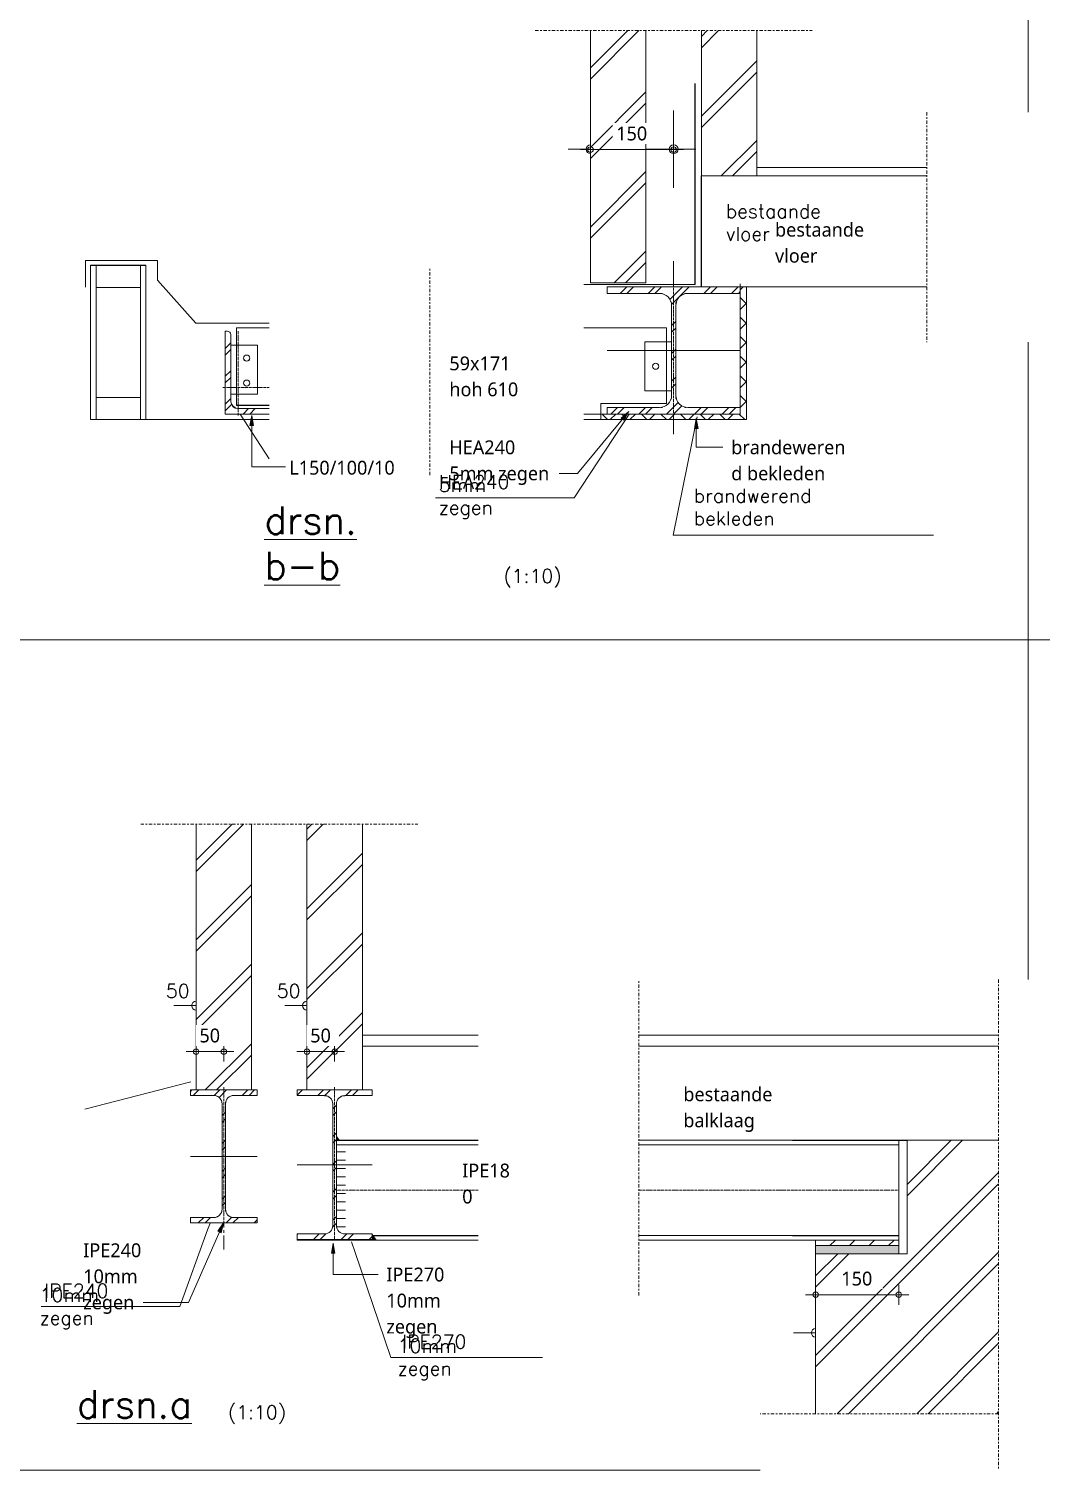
# Model space of a CAD drawing. Header units: millimetres. Extents: x -14163 to 55687, y -143 to 37302.
# Drawn here: x 16976 to 18803, y 31408 to 34009 of the extents above; entities that cross this region are included whole.
import ezdxf

# ---------------------------------------------------------------- set-up
doc = ezdxf.new("R2010")
doc.units = ezdxf.units.MM
for name, pattern in [('IMPORT-CENTER _3_', [1016, 635, -127, 127, -127]), ('IMPORT-CENTER2 _2_', [571.5, 381, -63.5, 63.5, -63.5]), ('MV_center', [15, 6, -3, 3, -3]), ('MV_hartlijn_staal', [6.6, 5, -0.8, 0, -0.8])]:
    doc.linetypes.add(name, pattern=pattern)
for name, color, linetype, lineweight in [('A-ANNO-DIMS', 211, 'Continuous', 13), ('A-ANNO-DIMS-10', 211, 'Continuous', 13), ('A-DETL', 90, 'Continuous', 13), ('A-DETL-GENF', 92, 'Continuous', 18), ('A-DETL-IDEN', 3, 'Continuous', 18), ('ARCERING', 55, 'Continuous', 13), ('AS', 1, 'IMPORT-CENTER _3_', 13), ('doorbraakdetails_dwg', 8, 'Continuous', 13), ('G-ANNO-TEXT', 231, 'Continuous', 13), ('MAATVOERING', 1, 'Continuous', 13), ('STAAL', 2, 'Continuous', 13), ('STEEL_OUTLINE', 2, 'Continuous', 13)]:
    doc.layers.add(name, color=color, linetype=linetype, lineweight=lineweight)
doc.styles.add('RomanS', font='romans__.ttf', dxfattribs={"height": 635})
doc.styles.add('RomanS_1', font='romans__.ttf', dxfattribs={"height": 1270})
doc.styles.add('Segoe UI_3', font='segoeui.ttf', dxfattribs={"height": 25})
doc.dimstyles.new('2_5_mm', dxfattribs={"dimscale": 304.8, "dimtxt": 26.184099, "dimasz": 0.032808, "dimexe": 0.059055, "dimexo": 0.0625, "dimgap": 0.029528, "dimtad": 1, "dimdec": 0, "dimzin": 0, "dimdsep": 46, "dimtxsty": 'Segoe UI_3', "dimblk1": 'DOTBLANK', "dimblk2": 'DOTBLANK', "dimsah": 1, "dimcen": 0.09, "dimdle": 0.059055, "dimazin": 0, "dimtfac": 1, "dimtdec": 4, "dimtix": 1, "dimtmove": 0, "dimatfit": 3, "dimfxl": 0.059055, "dimfxlon": 1, "dimtvp": 1, "dimtfill": 1, "dimtolj": 1, "dimtzin": 0, "dimarcsym": 2})
pattern_1 = [(45, (0, 0), (-71.84205, 71.84205), []), (45, (20.32, 0), (-71.84205, 71.84205), [])]

# ---------------------------------------------------------------- blocks, each defined once
blk = doc.blocks.new('doorbraakdetails_dwg_DOT2035-V18-Details Constructie')
at = {"color": 250, "lineweight": 13}
blk.add_line((-5.08, 0), (0, 0), dxfattribs=at)
blk.add_arc((0, 0), 2.03, 90, 270, dxfattribs=at)
blk = doc.blocks.new('doorbraakdetails_dwg_DOT2035-V21-Details Constructie')
at = {"color": 250, "lineweight": 13}
blk.add_line((0.08, 0), (10.16, 0), dxfattribs=at)
for start, end in [(360, 87.5733), (272.4267, 360)]:
    blk.add_arc((0, 0), 2.03, start, end, dxfattribs=at)
blk = doc.blocks.new('doorbraakdetails_dwg_HE240A-V26-Details Constructie')
at = {"color": 1, "linetype": 'IMPORT-CENTER2 _2_', "lineweight": 13}
for p, q in [((0, 0), (0, 233)), ((0, -1352), (0, -1168))]:
    blk.add_line(p, q, dxfattribs=at)
at = {"color": 2, "lineweight": 13}
for centre, start, end in [((-126, -168), 74.4642, 84.5198), ((126, -168), 95.4802, 105.5358), ((-126, -168), 5.4802, 15.5358), ((126, -168), 164.4642, 174.5198), ((-126, -1001), 344.4642, 354.5198), ((126, -1001), 185.4802, 195.5358), ((-126, -1001), 275.4802, 285.5358), ((126, -1001), 254.4642, 264.5198)]:
    blk.add_arc(centre, 107, start, end, dxfattribs=at)
blk = doc.blocks.new('doorbraakdetails_dwg_DOT2035-5098762-Details Constructie')
at = {"layer": 'MAATVOERING'}
blk.add_line((23149, 20191), (22133, 20191), dxfattribs=at)
for start, end in [(90, 180), (180, 270)]:
    blk.add_arc((23149, 20191), 203, start, end, dxfattribs=at)
blk = doc.blocks.new('doorbraakdetails_dwg_DOT2035-5098763-Details Constructie')
at = {"layer": 'MAATVOERING'}
for p, q in [((26959, 21969), (26959, 18413)), ((26451, 20191), (27975, 20191))]:
    blk.add_line(p, q, dxfattribs=at)
blk.add_circle((26959, 20191), 203, dxfattribs=at)
blk = doc.blocks.new('doorbraakdetails_dwg_HOEK15010010-5098764-Details Constructie')
at = {"layer": 'ARCERING'}
h = blk.add_hatch(dxfattribs=at)
h.set_pattern_fill('FP_1', color=1, style=0, pattern_type=2)
h.set_pattern_definition([(45, (-20521.456, -29955.27), (-44.90128, 44.90128), [])])
h.paths.add_polyline_path([(-117, 51), (-127, 51), (-107, 53), (-89, 61), (-73, 73), (-61, 89), (-53, 107), (-51, 127), (-51, 117), (-53, 100), (-60, 84), (-70, 70), (-86, 59), (-100, 53), (-105, 52)])
at = {"layer": 'STAAL'}
blk.add_arc((-127, 127), 76.2, 270, 0, dxfattribs=at)
blk = doc.blocks.new('doorbraakdetails_dwg_A$C59200F73-5098765-Details Constructie')
at = {"layer": 'ARCERING'}
h = blk.add_hatch(dxfattribs=at)
h.set_pattern_fill('FP_9', color=256, style=0, pattern_type=2)
h.set_pattern_definition([(45, (-32088.2, -24782.86), (-449.013, 449.013), []), (135, (-32088.2, -24782.86), (-449.013, -449.013), [])])
h.paths.add_polyline_path([(30296, 7797), (30296, 13888), (30007, 13888), (30007, 8046), (23623, 8046), (23623, 7797), (30007, 7797)])
at = {"layer": 'ARCERING', "flags": 128}
for points in [[(27939, 23197), (27939, 13989), (22840, 13989)], [(8428, 12216), (5060, 12216), (3300, 14185), (3300, 15085), (0, 15085), (0, 13868)]]:
    blk.add_lwpolyline(points, dxfattribs=at)
at = {"layer": 'MAATVOERING'}
for p, q in [((25689, 20191), (26451, 20191)), ((38566, 19350), (30769, 19350)), ((28229, 13888), (28229, 18968)), ((38566, 18968), (30769, 18968)), ((489, 7797), (489, 14869)), ((2521, 7797), (2521, 14869)), ((38566, 13888), (30007, 13888)), ((489, 13855), (2521, 13855)), ((30007, 8351), (30007, 13583)), ((489, 8811), (2521, 8811)), ((7086, 8046), (8428, 6002))]:
    blk.add_line(p, q, dxfattribs=at)
at = {"layer": 'MAATVOERING', "flags": 128}
for points in [[(2775, 7797), (235, 7797), (235, 14869), (2775, 14869), (2775, 7797), (8428, 7797)], [(30296, 13888), (30296, 7797), (22840, 7797)], [(26864, 11366), (25639, 11366), (25639, 9116), (26864, 9116)], [(6662, 11208), (7887, 11208), (7887, 8958), (6662, 8958)], [(24921, 8046), (22408, 4218), (16045, 4218)], [(23623, 7797), (23623, 8046), (23911, 8046)], [(28033, 7918), (26939, 2506), (38864, 2506)]]:
    blk.add_lwpolyline(points, dxfattribs=at)
at = {"layer": 'MAATVOERING', "color": 2, "flags": 128}
for points in [[(8428, 12008), (6931, 12008), (6931, 8450), (8428, 8450)], [(22840, 8046), (23623, 8046), (23623, 8539), (26631, 8539), (26631, 12008), (22840, 12008)]]:
    blk.add_lwpolyline(points, dxfattribs=at)
at = {"layer": 'MAATVOERING'}
for centre in [(7392, 10615), (26133, 10245), (7392, 9470)]:
    blk.add_circle(centre, 142, dxfattribs=at)
for name in ['doorbraakdetails_dwg_DOT2035-5098763-Details Constructie', 'doorbraakdetails_dwg_DOT2035-5098762-Details Constructie']:
    blk.add_blockref(name, (0, 0))
at = {"xscale": 5, "yscale": 5, "zscale": 5}
blk.add_blockref('doorbraakdetails_dwg_HE240A-V26-Details Constructie', (26959, 13888), dxfattribs=at)
at = {"extrusion": (0, 0, -1), "xscale": 5, "yscale": 5, "zscale": -5}
blk.add_blockref('doorbraakdetails_dwg_HOEK15010010-5098764-Details Constructie', (-6408, 8046), dxfattribs=at)
at = {"layer": 'MAATVOERING', "color": 2, "char_height": 635, "attachment_point": 1, "line_spacing_factor": 0.983083, "style": 'RomanS'}
for s, insert, width in [('bestaande\\Pvloer', (29354, 17665), 5923.3), ('5mm\\Pzegen', (16193, 5130), 3363.75), ('HEA240', (16193, 5255), 4415.41), ('brandwerend\\Pbekleden', (27885, 4629), 7338.4), ('(1:10)', (19159, 945), 3618.94)]:
    blk.add_mtext(s, dxfattribs=dict(at, insert=insert, width=width))
at = {"layer": 'MAATVOERING', "color": 6, "insert": (8200, 3821), "char_height": 1270, "width": 5787.34, "attachment_point": 1, "line_spacing_factor": 0.983083, "style": 'RomanS_1'}
blk.add_mtext('\\Ldrsn.\\Pb-b', dxfattribs=at)
blk = doc.blocks.new('doorbraakdetails_dwg-4168051-Details Constructie')
at = {"layer": 'ARCERING'}
blk.add_hatch(color=8, dxfattribs=at).paths.add_polyline_path([(83300, 126655), (83300, 127036), (79490, 127036), (79490, 126655)])
at = {"layer": 'STAAL'}
for points in [[(57672, 131862), (57531, 132041), (57531, 131862)], [(59352, 127290), (59161, 127549), (59161, 127311), (58986, 127311), (58971, 127290), (59161, 127290)]]:
    blk.add_hatch(color=256, dxfattribs=at).paths.add_polyline_path(points)
at = {"color": 250, "lineweight": 13}
for p, q in [((50589, 138038), (50081, 138038)), ((55669, 138038), (55161, 138038))]:
    blk.add_line(p, q, dxfattribs=at)
at = {"color": 1, "lineweight": 13}
for p, q in [((64022, 136688), (58717, 136688)), ((64022, 136180), (58717, 136180)), ((78439, 136688), (87878, 136688)), ((78439, 136180), (87878, 136180))]:
    blk.add_line(p, q, dxfattribs=at)
at = {"color": 250, "lineweight": 13, "flags": 128}
for points in [[(51736, 128073), (51624, 127762), (50355, 124244), (43993, 124244)], [(58222, 127208), (58385, 126727), (60021, 121917), (66969, 121917)]]:
    blk.add_lwpolyline(points, dxfattribs=at)
at = {"color": 2, "lineweight": 13}
for centre, start, end in [((51907, 133539), 73.34868, 90), ((51907, 133539), 56.59269, 67.98717), ((51907, 133539), 39.61981, 50.38019), ((51907, 133539), 22.01283, 33.40731), ((51907, 133539), 0, 16.65132), ((52827, 133539), 163.34868, 180), ((52827, 133539), 146.59269, 157.98717), ((52827, 133539), 129.61981, 140.38019), ((52827, 133539), 112.01283, 123.40731), ((52827, 133539), 90, 106.65132), ((51907, 128702), 270, 286.65132), ((51907, 128702), 292.01283, 303.40731), ((51907, 128702), 309.61981, 320.38019), ((51907, 128702), 326.59269, 337.98717), ((51907, 128702), 343.34868, 0), ((52827, 128702), 180, 196.65132), ((52827, 128702), 202.01283, 213.40731), ((52827, 128702), 219.61981, 230.38019), ((52827, 128702), 236.59269, 247.98717), ((52827, 128702), 253.34868, 270)]:
    blk.add_arc(centre, 381, start, end, dxfattribs=at)
at = {"layer": 'ARCERING'}
for p, q in [((57531, 131332), (57943, 131332)), ((57531, 130951), (57943, 130951)), ((57531, 130570), (57943, 130570)), ((57531, 130189), (57943, 130189)), ((57531, 129808), (57943, 129808)), ((57531, 129427), (57943, 129427)), ((57531, 129046), (57943, 129046)), ((57531, 128665), (57943, 128665)), ((57531, 128284), (57943, 128284)), ((57537, 127903), (57943, 127903)), ((79490, 127282), (79499, 127290)), ((80143, 127036), (80397, 127290)), ((81041, 127036), (81295, 127290)), ((81939, 127036), (82193, 127290)), ((82837, 127036), (83091, 127290))]:
    blk.add_line(p, q, dxfattribs=at)
at = {"layer": 'AS'}
blk.add_line((52367, 126859), (52367, 128073), dxfattribs=at)
at = {"layer": 'MAATVOERING'}
for p, q in [((89237, 178986), (89237, 197585)), ((89237, 139228), (89237, 168445)), ((30553, 154801), (143820, 154801)), ((2540, 116744), (76950, 116744))]:
    blk.add_line(p, q, dxfattribs=at)
at = {"layer": 'STAAL', "color": 1}
for p, q in [((50862, 134542), (46001, 133293)), ((83300, 131862), (83681, 131862))]:
    blk.add_line(p, q, dxfattribs=at)
at = {"layer": 'STAAL'}
for p, q in [((57531, 132041), (57672, 131862)), ((64022, 131862), (57531, 131862)), ((64022, 131659), (57531, 131659)), ((78439, 131659), (83300, 131659)), ((59161, 127549), (59352, 127290)), ((58971, 127290), (58986, 127311)), ((64022, 127493), (59161, 127493)), ((64022, 127290), (59161, 127290)), ((78439, 127493), (83300, 127493)), ((78439, 127290), (83300, 127290)), ((79490, 126655), (79490, 127282)), ((79490, 127036), (83300, 127036))]:
    blk.add_line(p, q, dxfattribs=at)
at = {"layer": 'STAAL', "flags": 128}
blk.add_lwpolyline([(78439, 131862), (83300, 131862), (83300, 126655)], dxfattribs=at)
at = {"layer": 'STEEL_OUTLINE', "flags": 128}
blk.add_lwpolyline([(59161, 127311), (59161, 127290), (55732, 127290), (55732, 127311)], dxfattribs=at)
at = {"layer": 'STEEL_OUTLINE'}
for centre, start, end in [((56987, 133528), 74.60616, 90), ((56987, 133528), 59.15518, 64.24568), ((57907, 133528), 115.75432, 120.84482), ((57907, 133528), 90, 105.39384)]:
    blk.add_arc(centre, 381, start, end, dxfattribs=at)
blk.add_blockref('doorbraakdetails_dwg_A$C59200F73-5098765-Details Constructie', (46024, 157097))
at = {"xscale": 100, "yscale": 100, "zscale": 100}
for p in [(51097, 138038), (56177, 138038)]:
    blk.add_blockref('doorbraakdetails_dwg_DOT2035-V18-Details Constructie', p, dxfattribs=at)
at = {"xscale": 100, "yscale": 100, "zscale": 100, "rotation": 180}
blk.add_blockref('doorbraakdetails_dwg_DOT2035-V21-Details Constructie', (79499, 123038), dxfattribs=at)
at = {"color": 2, "lineweight": 13, "char_height": 635, "width": 1469.23, "attachment_point": 2, "line_spacing_factor": 0.983083, "style": 'RomanS'}
for insert in [(50258, 139026), (55338, 139026)]:
    blk.add_mtext('50', dxfattribs=dict(at, insert=insert))
at = {"layer": 'MAATVOERING', "color": 2, "char_height": 635, "attachment_point": 1, "line_spacing_factor": 0.983083, "style": 'RomanS'}
for s, insert, width in [('10mm\\Pzegen', (43927, 125090), 3665.33), ('IPE240', (44140, 125282), 3982.38), ('IPE270', (60547, 122954), 3982.38), ('10mm\\Pzegen', (60334, 122763), 3665.33), ('(1:10)', (52553, 119715), 3618.94)]:
    blk.add_mtext(s, dxfattribs=dict(at, insert=insert, width=width))
at = {"layer": 'MAATVOERING', "color": 6, "insert": (45629, 120406), "char_height": 1270, "width": 7191.74, "attachment_point": 1, "line_spacing_factor": 0.983083, "style": 'RomanS_1'}
blk.add_mtext('\\Ldrsn.a', dxfattribs=at)
blk = doc.blocks.new('28 Staalprofielen- IPE_HEA_HEB 2d - HEA240-V94-Details Constructie')
at = {"layer": 'A-DETL-GENF', "lineweight": 13}
h = blk.add_hatch(dxfattribs=at)
h.set_pattern_fill('FP_187', color=256, style=0, pattern_type=2)
h.set_pattern_definition([(45, (-18139.784, -33428.634), (-25.144717, 25.144717), []), (45, (-18139.784, -33390.534), (-25.144717, 25.144717), [])])
h.paths.add_polyline_path([(120, -115), (120, -103), (25.8, -103), (20.1, -102.3), (14.8, -100.1), (10.2, -96.6), (6.7, -92), (4.5, -86.7), (3.8, -81), (3.8, 81), (4.5, 86.7), (6.7, 92), (10.2, 96.6), (14.8, 100.1), (20.1, 102.3), (25.8, 103), (120, 103), (120, 115), (-120, 115), (-120, 103), (-25.7, 103), (-20.1, 102.3), (-14.7, 100.1), (-10.2, 96.6), (-6.7, 92), (-4.5, 86.7), (-3.7, 81), (-3.7, -81), (-4.5, -86.7), (-6.7, -92), (-10.2, -96.6), (-14.7, -100.1), (-20.1, -102.3), (-25.7, -103), (-120, -103), (-120, -115)])
at = {"layer": 'A-DETL-GENF'}
for p, q in [((120, 115), (-120, 115)), ((-120, 115), (-120, 103)), ((120, 115), (-120, 115)), ((-120, 115), (-120, 103)), ((120, 103), (120, 115)), ((120, 115), (120, 103)), ((-120, 103), (-25.7, 103)), ((-120, 103), (-25.7, 103)), ((-3.7, 81), (-3.7, -81)), ((-3.7, 81), (-3.7, -81)), ((3.8, -81), (3.8, 81)), ((3.8, 81), (3.8, -81)), ((25.8, 103), (120, 103)), ((120, 103), (25.8, 103)), ((-120, 0), (120, 0)), ((-25.7, -103), (-120, -103)), ((-120, -103), (-120, -115)), ((-120, -115), (-120, -103)), ((-120, -103), (-25.7, -103)), ((120, -103), (25.8, -103)), ((120, -103), (25.8, -103)), ((120, -115), (120, -103)), ((120, -115), (120, -103)), ((-120, -115), (120, -115)), ((120, -115), (-120, -115))]:
    blk.add_line(p, q, dxfattribs=at)
at = {"layer": 'A-DETL-GENF', "linetype": 'MV_hartlijn_staal', "lineweight": 13}
blk.add_line((0, 120), (0, -115), dxfattribs=at)
at = {"layer": 'A-DETL-GENF'}
for centre, start, end in [((-25.7, 81), 0, 90), ((-25.7, 81), 360, 90), ((25.8, 81), 90, 180), ((25.8, 81), 90, 180), ((-25.7, -81), 270, 0), ((-25.7, -81), 270, 0), ((25.8, -81), 180, 270), ((25.8, -81), 180, 270)]:
    blk.add_arc(centre, 22, start, end, dxfattribs=at)
blk = doc.blocks.new('28 Staalprofielen- L-2d - L150_100_10-3533037-Details Constructie')
at = {"layer": 'A-DETL-GENF', "lineweight": 13}
h = blk.add_hatch(dxfattribs=at)
h.set_pattern_fill('FP_188', color=256, style=0, pattern_type=2)
h.set_pattern_definition([(45, (-17330.668, -33313.634), (-25.144717, 25.144717), []), (45, (-17330.668, -33275.534), (-25.144717, 25.144717), [])])
h.paths.add_polyline_path([(79.5, 0), (79.5, 10), (23, 10), (19.6, 10.4), (16.5, 11.7), (13.8, 13.8), (11.7, 16.5), (10.4, 19.6), (10, 23), (10, 143.5), (9.8, 145.2), (9.1, 146.8), (8.1, 148.1), (6.8, 149.1), (5.2, 149.8), (3.5, 150), (0, 150), (0, 0)])
at = {"layer": 'A-DETL-GENF'}
for p, q in [((3.5, 150), (0, 150)), ((0, 150), (0, 0)), ((10, 23), (10, 143.5)), ((0, 0), (79.5, 0)), ((79.5, 10), (23, 10))]:
    blk.add_line(p, q, dxfattribs=at)
at = {"layer": 'A-DETL-GENF', "linetype": 'MV_hartlijn_staal', "lineweight": 13}
for p, q in [((23.4, 150), (23.4, -2.6)), ((-4.6, 48), (79.5, 48))]:
    blk.add_line(p, q, dxfattribs=at)
at = {"layer": 'A-DETL-GENF'}
for centre, radius, start, end in [((3.5, 143.5), 6.5, 360, 90), ((23, 23), 13, 180, 270)]:
    blk.add_arc(centre, radius, start, end, dxfattribs=at)
blk = doc.blocks.new('28 Staalprofielen- IPE_HEA_HEB 2d - IPE240-3530740-Details Constructie')
at = {"layer": 'A-DETL-GENF', "lineweight": 13}
h = blk.add_hatch(dxfattribs=at)
h.set_pattern_fill('FP_193', color=256, style=0, pattern_type=2)
h.set_pattern_definition([(45, (-17328.123, -31974.17), (-25.144717, 25.144717), []), (45, (-17328.123, -31936.07), (-25.144717, 25.144717), [])])
h.paths.add_polyline_path([(60, -120), (60, -110.2), (18.1, -110.2), (14.2, -109.7), (10.6, -108.2), (7.5, -105.8), (5.1, -102.7), (3.6, -99.1), (3.1, -95.2), (3.1, 95.2), (3.6, 99.1), (5.1, 102.7), (7.5, 105.8), (10.6, 108.2), (14.2, 109.7), (18.1, 110.2), (60, 110.2), (60, 120), (-60, 120), (-60, 110.2), (-18.1, 110.2), (-14.2, 109.7), (-10.6, 108.2), (-7.5, 105.8), (-5.1, 102.7), (-3.6, 99.1), (-3.1, 95.2), (-3.1, -95.2), (-3.6, -99.1), (-5.1, -102.7), (-7.5, -105.8), (-10.6, -108.2), (-14.2, -109.7), (-18.1, -110.2), (-60, -110.2), (-60, -120)])
at = {"layer": 'A-DETL-GENF'}
for p, q in [((60, 120), (-60, 120)), ((-60, 120), (-60, 110.2)), ((60, 120), (-60, 120)), ((-60, 120), (-60, 110.2)), ((-60, 110.2), (-18.1, 110.2)), ((-60, 110.2), (-18.1, 110.2)), ((18.1, 110.2), (60, 110.2)), ((60, 110.2), (18.1, 110.2)), ((60, 110.2), (60, 120)), ((60, 120), (60, 110.2)), ((-3.1, 95.2), (-3.1, -95.2)), ((-3.1, 95.2), (-3.1, -95.2)), ((3.1, -95.2), (3.1, 95.2)), ((3.1, 95.2), (3.1, -95.2)), ((-60, 0), (60, 0)), ((-18.1, -110.2), (-60, -110.2)), ((-60, -110.2), (-60, -120)), ((-60, -120), (-60, -110.2)), ((-60, -110.2), (-18.1, -110.2)), ((-60, -120), (60, -120)), ((60, -120), (-60, -120)), ((60, -110.2), (18.1, -110.2)), ((60, -110.2), (18.1, -110.2)), ((60, -120), (60, -110.2)), ((60, -120), (60, -110.2))]:
    blk.add_line(p, q, dxfattribs=at)
at = {"layer": 'A-DETL-GENF', "linetype": 'MV_hartlijn_staal', "lineweight": 13}
blk.add_line((0, 125), (0, -120), dxfattribs=at)
at = {"layer": 'A-DETL-GENF'}
for centre, start, end in [((-18.1, 95.2), 0, 90), ((-18.1, 95.2), 360, 90), ((18.1, 95.2), 90, 180), ((18.1, 95.2), 90, 180), ((-18.1, -95.2), 270, 0), ((-18.1, -95.2), 270, 0), ((18.1, -95.2), 180, 270), ((18.1, -95.2), 180, 270)]:
    blk.add_arc(centre, 15, start, end, dxfattribs=at)
blk = doc.blocks.new('28 Staalprofielen- IPE_HEA_HEB 2d - IPE270-V107-Details Constructie')
at = {"layer": 'A-DETL-GENF', "lineweight": 13}
h = blk.add_hatch(dxfattribs=at)
h.set_pattern_fill('FP_203', color=256, style=0, pattern_type=2)
h.set_pattern_definition([(45, (-17528.123, -31959.17), (-25.144717, 25.144717), []), (45, (-17528.123, -31921.07), (-25.144717, 25.144717), [])])
h.paths.add_polyline_path([(-60.8, -135), (67.5, -135), (67.5, -124.8), (18.3, -124.8), (14.4, -124.3), (10.8, -122.8), (7.7, -120.4), (5.3, -117.3), (3.8, -113.7), (3.3, -109.8), (3.3, 109.8), (3.8, 113.7), (5.3, 117.3), (7.7, 120.4), (10.8, 122.8), (14.4, 124.3), (18.3, 124.8), (67.5, 124.8), (67.5, 135), (-67.5, 135), (-67.5, 124.8), (-18.3, 124.8), (-14.4, 124.3), (-10.8, 122.8), (-7.7, 120.4), (-5.3, 117.3), (-3.8, 113.7), (-3.3, 109.8), (-3.3, -109.8), (-3.8, -113.7), (-5.3, -117.3), (-7.7, -120.4), (-10.8, -122.8), (-14.4, -124.3), (-18.3, -124.8), (-67.5, -124.8), (-67.5, -135)])
at = {"layer": 'A-DETL-GENF'}
for p, q in [((67.5, 135), (-67.5, 135)), ((-67.5, 135), (-67.5, 124.8)), ((67.5, 135), (-67.5, 135)), ((-67.5, 135), (-67.5, 124.8)), ((67.5, 124.8), (67.5, 135)), ((67.5, 135), (67.5, 124.8)), ((-67.5, 124.8), (-18.3, 124.8)), ((-67.5, 124.8), (-18.3, 124.8)), ((-3.3, 109.8), (-3.3, -109.8)), ((-3.3, 109.8), (-3.3, -109.8)), ((3.3, -109.8), (3.3, 109.8)), ((3.3, 109.8), (3.3, -109.8)), ((18.3, 124.8), (67.5, 124.8)), ((67.5, 124.8), (18.3, 124.8)), ((-67.5, 0), (67.5, 0)), ((-18.3, -124.8), (-67.5, -124.8)), ((-67.5, -124.8), (-67.5, -135)), ((-67.5, -135), (-67.5, -124.8)), ((-67.5, -124.8), (-18.3, -124.8)), ((67.5, -124.8), (18.3, -124.8)), ((67.5, -124.8), (18.3, -124.8)), ((67.5, -135), (67.5, -124.8)), ((67.5, -135), (67.5, -124.8)), ((-67.5, -135), (67.5, -135)), ((67.5, -135), (-67.5, -135))]:
    blk.add_line(p, q, dxfattribs=at)
at = {"layer": 'A-DETL-GENF', "linetype": 'MV_hartlijn_staal', "lineweight": 13}
blk.add_line((0, 140), (0, -135), dxfattribs=at)
at = {"layer": 'A-DETL-GENF'}
for centre, start, end in [((-18.3, 109.8), 0, 90), ((-18.3, 109.8), 360, 90), ((18.3, 109.8), 90, 180), ((18.3, 109.8), 90, 180), ((-18.3, -109.8), 270, 0), ((-18.3, -109.8), 270, 0), ((18.3, -109.8), 180, 270), ((18.3, -109.8), 180, 270)]:
    blk.add_arc(centre, 15, start, end, dxfattribs=at)
blk = doc.blocks.new('NLRS_00_DI_maskeer - Type 1-4235021-Details Constructie')
at = {"layer": 'A-DETL-GENF', "linetype": 'MV_center'}
blk.add_line((-100, 0), (274, 0), dxfattribs=at)
blk = doc.blocks.new('NLRS_00_DI_maskeer - Type 1-4235022-Details Constructie')
at = {"layer": 'A-DETL-GENF', "linetype": 'MV_center'}
blk.add_line((315, 0), (-100, 0), dxfattribs=at)
blk = doc.blocks.new('NLRS_00_DI_maskeer - Type 1-4235023-Details Constructie')
at = {"layer": 'A-DETL-GENF', "linetype": 'MV_center'}
blk.add_line((400, 0), (-100, 0), dxfattribs=at)
blk = doc.blocks.new('NLRS_00_DI_maskeer - Type 1-4235030-Details Constructie')
at = {"layer": 'A-DETL-GENF', "linetype": 'MV_center'}
blk.add_line((-100, 0), (470, 0), dxfattribs=at)
blk = doc.blocks.new('NLRS_00_DI_maskeer - Type 1-4235031-Details Constructie')
at = {"layer": 'A-DETL-GENF', "linetype": 'MV_center'}
blk.add_line((0, 0), (430.2, 0), dxfattribs=at)
blk = doc.blocks.new('NLRS_00_DI_maskeer - Type 1-4235032-Details Constructie')
at = {"layer": 'A-DETL-GENF', "linetype": 'MV_center'}
blk.add_line((-100, 0), (783.3, 0), dxfattribs=at)
blk = doc.blocks.new('DIMBLOCK183-Details Constructie')
at = {"layer": 'A-ANNO-DIMS-10'}
for p, q in [((17971.8, 33791), (18157.8, 33791)), ((17989.8, 33791), (17989.8, 33809)), ((17989.8, 33791), (17989.8, 33773)), ((18139.8, 33791), (18139.8, 33809)), ((18139.8, 33791), (18139.8, 33773))]:
    blk.add_line(p, q, dxfattribs=at)
for centre in [(17989.8, 33791), (18139.8, 33791)]:
    blk.add_circle(centre, 5, dxfattribs=at)
at = {"layer": 'A-ANNO-DIMS-10', "color": 0, "insert": (18036.2, 33832.6), "char_height": 25, "width": 68.555, "attachment_point": 1, "line_spacing_factor": 1.142579, "style": 'Segoe UI_3', "bg_fill": 3, "box_fill_scale": 1.25, "bg_fill_color": 9, "bg_fill_true_color": 13158600, "bg_fill_transparency": 0}
blk.add_mtext('150', dxfattribs=at)
blk = doc.blocks.new('_DotBlank')
at = {"color": 0, "linetype": 'ByBlock', "lineweight": -2}
blk.add_line((-0.5, 0), (-1, 0), dxfattribs=at)
blk.add_circle((0, 0), 0.5, dxfattribs=at)
blk = doc.blocks.new('DIMBLOCK228-Details Constructie')
at = {"layer": 'A-ANNO-DIMS-10'}
for p, q in [((17278.1, 32163.4), (17278.1, 32181.4)), ((17328.1, 32163.4), (17328.1, 32181.4)), ((17260.1, 32163.4), (17346.1, 32163.4)), ((17278.1, 32163.4), (17278.1, 32145.4)), ((17328.1, 32163.4), (17328.1, 32145.4))]:
    blk.add_line(p, q, dxfattribs=at)
for centre in [(17278.1, 32163.4), (17328.1, 32163.4)]:
    blk.add_circle(centre, 5, dxfattribs=at)
at = {"layer": 'A-ANNO-DIMS-10', "color": 0, "insert": (17284.1, 32205), "char_height": 25, "width": 45.703, "attachment_point": 1, "line_spacing_factor": 1.142579, "style": 'Segoe UI_3', "bg_fill": 3, "box_fill_scale": 1.25, "bg_fill_color": 9, "bg_fill_true_color": 13158600, "bg_fill_transparency": 0}
blk.add_mtext('50', dxfattribs=at)
blk = doc.blocks.new('DIMBLOCK229-Details Constructie')
at = {"layer": 'A-ANNO-DIMS-10'}
for p, q in [((17478.1, 32163.4), (17478.1, 32181.4)), ((17528.1, 32163.4), (17528.1, 32181.4)), ((17460.1, 32163.4), (17546.1, 32163.4)), ((17478.1, 32163.4), (17478.1, 32145.4)), ((17528.1, 32163.4), (17528.1, 32145.4))]:
    blk.add_line(p, q, dxfattribs=at)
for centre in [(17478.1, 32163.4), (17528.1, 32163.4)]:
    blk.add_circle(centre, 5, dxfattribs=at)
at = {"layer": 'A-ANNO-DIMS-10', "color": 0, "insert": (17484.1, 32205), "char_height": 25, "width": 45.703, "attachment_point": 1, "line_spacing_factor": 1.142579, "style": 'Segoe UI_3', "bg_fill": 3, "box_fill_scale": 1.25, "bg_fill_color": 9, "bg_fill_true_color": 13158600, "bg_fill_transparency": 0}
blk.add_mtext('50', dxfattribs=at)
blk = doc.blocks.new('DIMBLOCK230-Details Constructie')
at = {"layer": 'A-ANNO-DIMS-10'}
for p, q in [((18396, 31724.8), (18396, 31742.8)), ((18546, 31724.8), (18546, 31742.8)), ((18378, 31724.8), (18564, 31724.8)), ((18396, 31724.8), (18396, 31706.8)), ((18546, 31724.8), (18546, 31706.8))]:
    blk.add_line(p, q, dxfattribs=at)
for centre in [(18396, 31724.8), (18546, 31724.8)]:
    blk.add_circle(centre, 5, dxfattribs=at)
at = {"layer": 'A-ANNO-DIMS-10', "color": 0, "insert": (18442.4, 31766.4), "char_height": 25, "width": 68.555, "attachment_point": 1, "line_spacing_factor": 1.142579, "style": 'Segoe UI_3', "bg_fill": 3, "box_fill_scale": 1.25, "bg_fill_color": 9, "bg_fill_true_color": 13158600, "bg_fill_transparency": 0}
blk.add_mtext('150', dxfattribs=at)

msp = doc.modelspace()

# ---------------------------------------------------------------- hatches: boundary and pattern name
at = {"layer": 'A-DETL-GENF', "lineweight": 13}
h = msp.add_hatch(dxfattribs=at)
h.set_pattern_fill('FP_115', color=254, style=0, pattern_type=2)
h.set_pattern_definition(pattern_1)
h.paths.add_polyline_path([(18089.8, 33550.4), (18089.8, 34005.8), (17989.8, 34005.8), (17989.8, 33550.4)])
h = msp.add_hatch(dxfattribs=at)
h.set_pattern_fill('FP_115', color=50, style=0, pattern_type=2)
h.set_pattern_definition(pattern_1)
h.paths.add_polyline_path([(18289.8, 33743.6), (18289.8, 34005.8), (18189.8, 34005.8), (18189.8, 33743.6)])
h = msp.add_hatch(dxfattribs=at)
h.set_pattern_fill('FP_115', color=254, style=0, pattern_type=2)
h.set_pattern_definition(pattern_1)
h.paths.add_polyline_path([(17346.2, 32094.2), (17378.1, 32094.2), (17378.1, 32573.9), (17278.1, 32573.9), (17278.1, 32094.2), (17310, 32094.2)])
h = msp.add_hatch(dxfattribs=at)
h.set_pattern_fill('FP_115', color=254, style=0, pattern_type=2)
h.set_pattern_definition(pattern_1)
h.paths.add_polyline_path([(17546.4, 32094.2), (17578.1, 32094.2), (17578.1, 32573.9), (17478.1, 32573.9), (17478.1, 32094.2), (17509.8, 32094.2)])
h = msp.add_hatch(dxfattribs=at)
h.set_pattern_fill('FP_115', color=254, style=0, pattern_type=2)
h.set_pattern_definition(pattern_1)
h.paths.add_polyline_path([(18396, 31510), (18726.2, 31510), (18726.2, 32003.4), (18561, 32003.4), (18561, 31798.4), (18396, 31798.4)])
at = {"layer": 'A-DETL-IDEN'}
msp.add_hatch(color=256, dxfattribs=at).paths.add_polyline_path([(17378.4, 33311), (17375.2, 33293), (17381.6, 33293)])
at = {"layer": 'G-ANNO-TEXT'}
for points in [[(18058.9, 33318.5), (18045, 33306.6), (18049.9, 33302.6)], [(18180.6, 33305.7), (18177.4, 33287.7), (18183.8, 33287.7)], [(17327.7, 31854.4), (17317.5, 31839.2), (17323.3, 31836.7)], [(17525.5, 31817.6), (17522.3, 31799.6), (17528.7, 31799.6)]]:
    msp.add_hatch(color=7, dxfattribs=at).paths.add_polyline_path(points)

# ---------------------------------------------------------------- linework, layer by layer
at = {"layer": 'A-DETL', "lineweight": 18}
for p, q in [((17989.8, 33550.4), (17989.8, 34005.8)), ((18089.8, 34005.8), (18089.8, 33550.4)), ((18189.8, 33543.6), (18189.8, 34005.8)), ((18289.8, 33743.6), (18289.8, 34005.8)), ((18178.3, 33910.1), (18178.3, 33547.6)), ((18596.8, 33758.7), (18289.8, 33758.7)), ((18596.8, 33743.6), (18189.8, 33743.6)), ((17208.3, 33590.8), (17078.4, 33590.8)), ((17078.4, 33590.8), (17078.4, 33542.8)), ((17087.6, 33303.8), (17087.6, 33582.2)), ((17087.6, 33582.2), (17187.6, 33582.2)), ((17097.6, 33303.8), (17097.6, 33582.2)), ((17177.6, 33303.8), (17177.6, 33582.2)), ((17187.6, 33582.2), (17187.6, 33303.8)), ((17208.3, 33555.3), (17208.3, 33590.8)), ((17277.6, 33477.8), (17208.3, 33555.3)), ((18089.8, 33550.4), (17989.8, 33550.4)), ((17097.6, 33542.3), (17177.6, 33542.3)), ((18178.3, 33547.6), (17977.6, 33547.6)), ((18259.8, 33543.6), (18189.8, 33543.6)), ((18259.8, 33310.9), (18259.8, 33548.6)), ((18596.8, 33543.6), (18259.8, 33543.6)), ((18271.1, 33543.6), (18271.1, 33303.8)), ((17410.2, 33477.8), (17277.6, 33477.8)), ((17410.2, 33469.6), (17351.3, 33469.6)), ((17351.3, 33469.6), (17351.3, 33329.6)), ((18126.9, 33469.6), (17977.6, 33469.6)), ((18126.9, 33333), (18126.9, 33469.6)), ((17340.7, 33438.1), (17388.9, 33438.1)), ((17388.9, 33438.1), (17388.9, 33349.5)), ((18087.8, 33444.3), (18087.8, 33355.8)), ((18136, 33444.3), (18087.8, 33444.3)), ((17097.6, 33343.7), (17177.6, 33343.7)), ((17388.9, 33349.5), (17340.7, 33349.5)), ((18087.8, 33355.8), (18136, 33355.8)), ((17351.3, 33329.6), (17410.2, 33329.6)), ((18008.4, 33333), (18126.9, 33333)), ((18008.4, 33313.6), (18008.4, 33333)), ((17187.6, 33303.8), (17087.6, 33303.8)), ((17187.6, 33303.8), (17410.2, 33303.8)), ((17977.6, 33313.6), (18008.4, 33313.6)), ((18271.1, 33303.8), (17977.6, 33303.8)), ((18008.4, 33313.6), (18019.8, 33313.6)), ((18008.4, 33303.8), (18008.4, 33313.6)), ((17278.1, 32094.2), (17278.1, 32573.9)), ((17378.1, 32094.2), (17378.1, 32573.9)), ((17478.1, 32094.2), (17478.1, 32573.9)), ((17578.1, 32094.2), (17578.1, 32573.9)), ((17787, 32193.4), (17578.1, 32193.4)), ((17787, 32173.4), (17578.1, 32173.4)), ((18076.7, 32193.4), (18726.2, 32193.4)), ((18076.7, 32173.4), (18726.2, 32173.4)), ((17278.1, 32094.2), (17383.1, 32094.2)), ((17478.1, 32094.2), (17578.1, 32094.2)), ((17787, 32003.4), (17531.4, 32003.4)), ((17787, 31995.4), (17531.4, 31995.4)), ((18076.7, 32003.4), (18546, 32003.4)), ((18076.7, 31995.4), (18546, 31995.4)), ((18546, 32003.4), (18726.2, 32003.4)), ((18546, 32003.4), (18546, 31798.4)), ((18561, 31798.4), (18561, 32003.4)), ((17787, 31831.4), (17595.6, 31831.4)), ((17787, 31823.4), (17595.6, 31823.4)), ((18076.7, 31831.4), (18546, 31831.4)), ((18076.7, 31823.4), (18546, 31823.4)), ((18396, 31798.4), (18396, 31823)), ((18396, 31813.4), (18546, 31813.4)), ((18396, 31510), (18396, 31798.4)), ((18546, 31798.4), (18396, 31798.4)), ((18546, 31798.4), (18561, 31798.4))]:
    msp.add_line(p, q, dxfattribs=at)
at = {"layer": 'A-DETL', "linetype": 'MV_hartlijn_staal'}
for p, q in [((17787, 31913.4), (17531.4, 31913.4)), ((18076.7, 31913.4), (18546, 31913.4))]:
    msp.add_line(p, q, dxfattribs=at)
at = {"layer": 'A-DETL', "lineweight": 18}
for centre in [(17369.4, 33414.8), (18107.3, 33400.2), (17369.4, 33369.7)]:
    msp.add_circle(centre, 5.59, dxfattribs=at)
at = {"layer": 'A-DETL-IDEN'}
for p, q in [((17378.4, 33311), (17375.2, 33293)), ((17375.2, 33293), (17381.6, 33293)), ((17381.6, 33293), (17378.4, 33311)), ((17378.4, 33311), (17378.4, 33218.7)), ((17378.4, 33218.7), (17445.1, 33218.7))]:
    msp.add_line(p, q, dxfattribs=at)
at = {"layer": 'G-ANNO-TEXT', "color": 250}
for p, q in [((18058.9, 33318.5), (17966.4, 33206.8)), ((18058.9, 33318.5), (18045, 33306.6)), ((18049.9, 33302.6), (18058.9, 33318.5)), ((18045, 33306.6), (18049.9, 33302.6)), ((18180.6, 33305.7), (18177.4, 33287.7)), ((18183.8, 33287.7), (18180.6, 33305.7)), ((18180.6, 33305.7), (18180.6, 33253.8)), ((18177.4, 33287.7), (18183.8, 33287.7)), ((18180.6, 33253.8), (18228.7, 33253.8)), ((17966.4, 33206.8), (17933.3, 33206.8)), ((17327.7, 31854.4), (17264.5, 31711)), ((17327.7, 31854.4), (17317.5, 31839.2)), ((17317.5, 31839.2), (17323.3, 31836.7)), ((17323.3, 31836.7), (17327.7, 31854.4)), ((17525.5, 31817.6), (17522.3, 31799.6)), ((17528.7, 31799.6), (17525.5, 31817.6)), ((17525.5, 31817.6), (17525.5, 31761.2)), ((17522.3, 31799.6), (17528.7, 31799.6)), ((17525.5, 31761.2), (17606.4, 31761.2)), ((17264.5, 31711), (17182.8, 31711))]:
    msp.add_line(p, q, dxfattribs=at)

# ---------------------------------------------------------------- block references
at = {"layer": 'A-DETL-GENF', "linetype": 'MV_center'}
for name, p, rotation in [('NLRS_00_DI_maskeer - Type 1-4235023-Details Constructie', (18289.8, 34005.8), 180), ('NLRS_00_DI_maskeer - Type 1-4235022-Details Constructie', (18596.8, 33543.6), 90), ('NLRS_00_DI_maskeer - Type 1-4235021-Details Constructie', (17699.9, 33303.8), 90), ('NLRS_00_DI_maskeer - Type 1-4235023-Details Constructie', (17578.1, 32573.9), 180), ('NLRS_00_DI_maskeer - Type 1-4235030-Details Constructie', (18076.7, 31823.4), 90), ('NLRS_00_DI_maskeer - Type 1-4235032-Details Constructie', (18726.2, 32193.4), 270), ('NLRS_00_DI_maskeer - Type 1-4235031-Details Constructie', (18726.2, 31510), 180)]:
    msp.add_blockref(name, p, dxfattribs=dict(at, rotation=rotation))
at = {"layer": 'A-DETL-GENF'}
for name, p in [('28 Staalprofielen- IPE_HEA_HEB 2d - HEA240-V94-Details Constructie', (18139.8, 33428.6)), ('28 Staalprofielen- IPE_HEA_HEB 2d - IPE240-3530740-Details Constructie', (17328.1, 31974.2)), ('28 Staalprofielen- IPE_HEA_HEB 2d - IPE270-V107-Details Constructie', (17528.1, 31959.2))]:
    msp.add_blockref(name, p, dxfattribs=at)
at = {"layer": 'A-DETL-GENF', "linetype": 'MV_hartlijn_staal', "lineweight": 13}
msp.add_blockref('28 Staalprofielen- L-2d - L150_100_10-3533037-Details Constructie', (17330.7, 33313.6), dxfattribs=at)
at = {"layer": 'doorbraakdetails_dwg', "color": 2, "xscale": 0.039370078740157, "yscale": 0.039370078740157, "zscale": 0.039370078740157}
msp.add_blockref('doorbraakdetails_dwg-4168051-Details Constructie', (15266.4, 26811.9), dxfattribs=at)

# ---------------------------------------------------------------- texts
at = {"layer": 'G-ANNO-TEXT', "color": 253, "char_height": 25, "attachment_point": 1, "style": 'Segoe UI_3'}
for s, insert, width in [('bestaande ', (18322.7, 33659), 206.034), ('vloer', (18322.7, 33612), 92.194)]:
    msp.add_mtext(s, dxfattribs=dict(at, insert=insert, width=width))
at = {"layer": 'G-ANNO-TEXT', "color": 7, "char_height": 25, "attachment_point": 1, "style": 'Segoe UI_3'}
for s, insert, width in [('59x171', (17735.1, 33417.8), 135.485), ('hoh 610', (17735.1, 33370.9), 154.726), ('HEA240', (17735.1, 33266.3), 149.114), ('brandeweren', (18243.7, 33266.3), 246.118), ('5mm zegen', (17735.1, 33219.3), 222.067), ('d bekleden', (18243.7, 33219.3), 209.24), ('bestaande ', (18157.3, 32098.9), 206.034), ('balklaag', (18157.3, 32051.9), 156.329), ('IPE18', (17758.3, 31961.3), 103.418), ('0', (17758.3, 31914.4), 23.249), ('IPE240', (17074.5, 31817.5), 126.667), ('10mm ', (17074.5, 31770.5), 132.278), ('IPE270', (17621.4, 31773.7), 126.667), ('zegen', (17074.5, 31723.5), 113.038), ('10mm ', (17621.4, 31726.7), 132.278), ('zegen', (17621.4, 31679.8), 113.038)]:
    msp.add_mtext(s, dxfattribs=dict(at, insert=insert, width=width))

# ---------------------------------------------------------------- next in the draw order: texts
at = {"layer": 'A-DETL-IDEN', "lineweight": 13, "insert": (17446.2, 33229.5), "char_height": 25, "width": 239.705, "attachment_point": 1, "style": 'Segoe UI_3', "bg_fill": 3, "box_fill_scale": 1.25, "bg_fill_color": 9, "bg_fill_true_color": 13158600, "bg_fill_transparency": 0}
msp.add_mtext('L150/100/10', dxfattribs=at)

# ---------------------------------------------------------------- next in the draw order: dimensions: what is measured, and where the dimension line sits
at = {"layer": 'A-ANNO-DIMS'}
for base, p1, p2, override, picture, middle in [((18139.8, 33791), (17989.8, 33809), (18139.8, 33773), {"dimpost": '<>', "dimfxl": 154.259522}, 'DIMBLOCK183-Details Constructie', (18064.8, 33813)), ((17328.1, 32163.4), (17278.1, 32181.4), (17328.1, 32145.4), {"dimpost": '<>', "dimfxl": 61.611687}, 'DIMBLOCK228-Details Constructie', (17303.1, 32185.4)), ((17528.1, 32163.4), (17478.1, 32181.4), (17528.1, 32145.4), {"dimpost": '<>', "dimfxl": 61.611687}, 'DIMBLOCK229-Details Constructie', (17503.1, 32185.4)), ((18546, 31724.8), (18396, 31742.8), (18546, 31742.8), {"dimpost": '<>', "dimfxl": 150}, 'DIMBLOCK230-Details Constructie', (18471, 31746.8))]:
    dim = msp.add_linear_dim(base=base, p1=p1, p2=p2, dimstyle='2_5_mm', override=override, dxfattribs=at)
    dim.commit()
    dim.dimension.update_dxf_attribs({"geometry": picture, "text_midpoint": middle})

doc.saveas('drawing.dxf')
